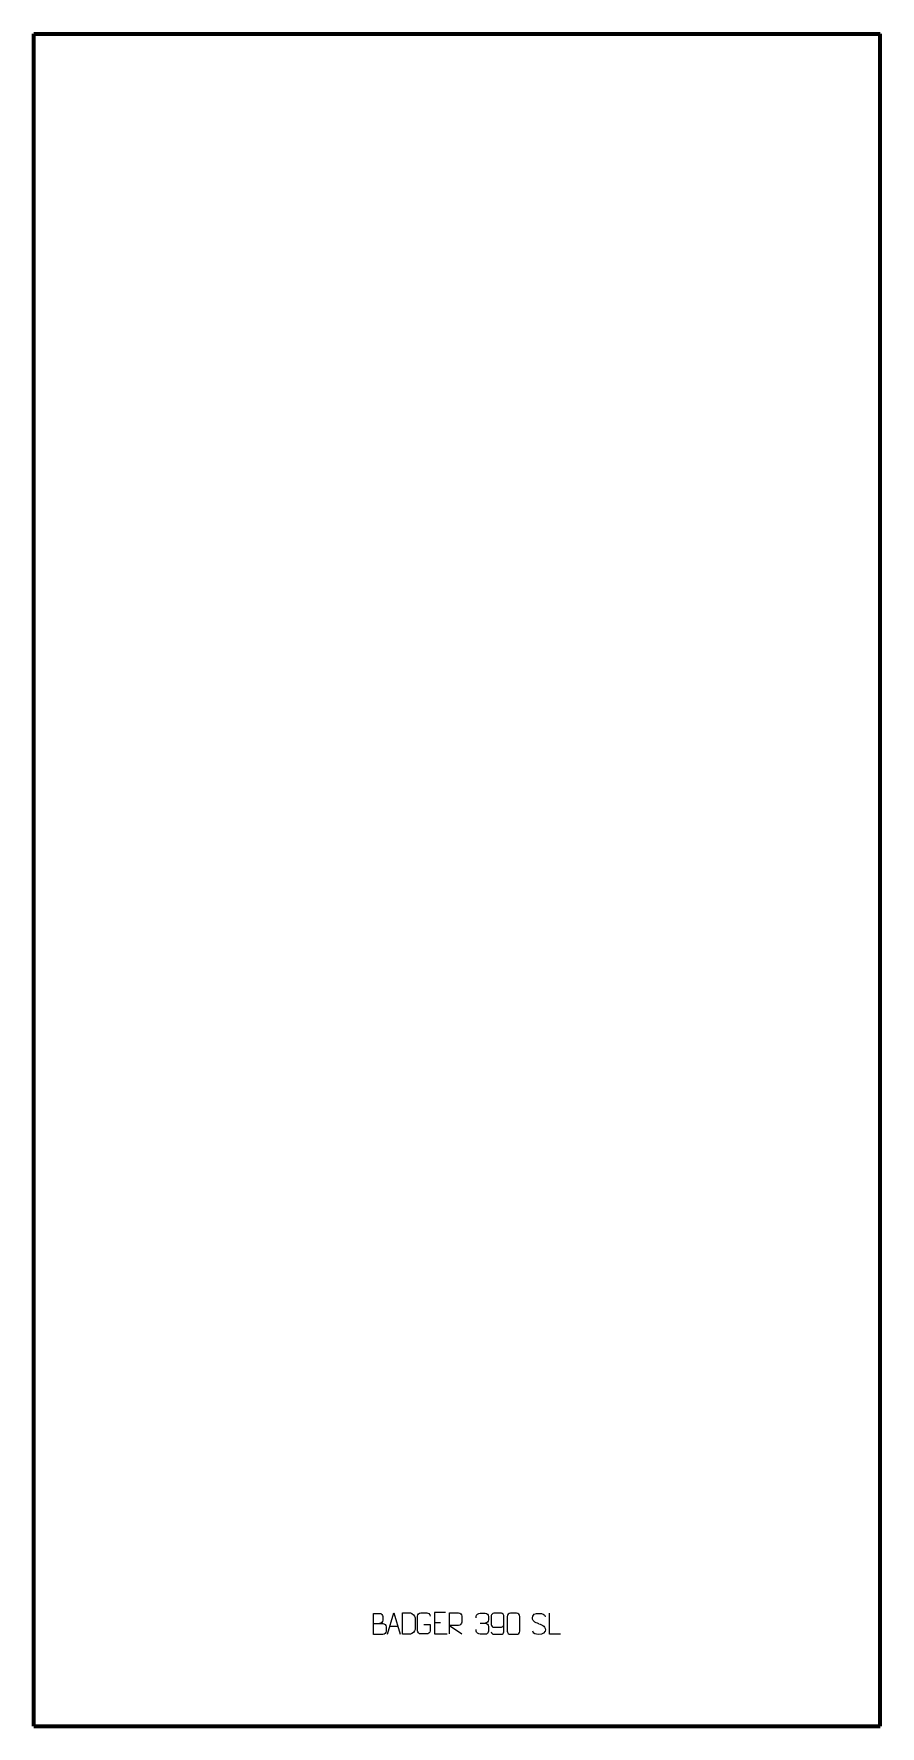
# Model space of a CAD drawing. Header units: millimetres. Extents: x -500 to 500, y -1000 to 1000.
import ezdxf

# ---------------------------------------------------------------- set-up
doc = ezdxf.new("R2010")
doc.units = ezdxf.units.MM
doc.header["$MEASUREMENT"] = 0
doc.layers.add('layer 1', color=7, linetype='Continuous')

msp = doc.modelspace()

# ---------------------------------------------------------------- linework, layer by layer
at = {"layer": 'layer 1', "color": 242, "lineweight": 106}
for points in [[(-499.9995, -999.9995), (-499.9995, -999.9995), (-499.9995, 999.9995), (-499.9995, 999.9995)], [(-499.9995, 999.9995), (-499.9995, 999.9995), (499.9995, 999.9995), (499.9995, 999.9995)], [(499.9995, -999.9995), (499.9995, -999.9995), (499.9995, 999.9995), (499.9995, 999.9995)], [(-499.9995, -999.9995), (-499.9995, -999.9995), (499.9995, -999.9995), (499.9995, -999.9995)]]:
    msp.add_open_spline(points, degree=3, dxfattribs=at)
at = {"layer": 'layer 1', "color": 250, "lineweight": 9}
for points, knots in [([(-98.5853, -878.6554), (-94.9467, -878.655), (-91.3596, -878.655), (-87.7202, -878.6554), (-87.7202, -878.6554), (-85.7448, -878.6727), (-83.8212, -880.4088), (-83.8212, -882.4584), (-83.8212, -882.4584), (-83.8216, -883.587), (-83.8216, -886.6364), (-83.8212, -887.7653), (-83.8212, -887.7653), (-83.8036, -889.6232), (-85.3457, -891.6371), (-87.6672, -891.6202), (-87.6672, -891.6202), (-91.307, -891.6198), (-94.9464, -891.6198), (-98.5853, -891.6202), (-98.5853, -891.6202), (-98.5853, -883.3019), (-98.5853, -874.9841), (-98.5853, -866.6666), (-98.5853, -866.6666), (-96.2116, -866.6666), (-93.8375, -866.6666), (-91.4633, -866.6666), (-91.4633, -866.6666), (-89.7825, -866.649), (-87.6857, -868.5595), (-87.668, -870.5219), (-87.668, -870.5219), (-87.6684, -872.588), (-87.6684, -872.734), (-87.668, -874.8005), (-87.668, -874.8005), (-87.6507, -876.8666), (-89.5052, -878.6727), (-91.5152, -878.6554)], [0, 0, 0, 0, 0.090909091, 0.090909091, 0.090909091, 0.090909091, 0.181818182, 0.181818182, 0.181818182, 0.181818182, 0.272727273, 0.272727273, 0.272727273, 0.272727273, 0.363636364, 0.363636364, 0.363636364, 0.363636364, 0.454545455, 0.454545455, 0.454545455, 0.454545455, 0.545454545, 0.545454545, 0.545454545, 0.545454545, 0.636363636, 0.636363636, 0.636363636, 0.636363636, 0.727272727, 0.727272727, 0.727272727, 0.727272727, 0.818181818, 0.818181818, 0.818181818, 0.818181818, 1, 1, 1, 1]), ([(-82.2007, -891.1321), (-82.2007, -891.1321), (-74.8297, -866.1786), (-74.8297, -866.1786), (-74.8297, -866.1786), (-74.8297, -866.1786), (-67.2598, -891.1321), (-67.2598, -891.1321)], [0, 0, 0, 0, 0.333333333, 0.333333333, 0.333333333, 0.333333333, 1, 1, 1, 1]), ([(-64.437, -891.104), (-62.1052, -891.1036), (-57.155, -891.1276), (-54.8235, -891.1279), (-54.8235, -891.1279), (-52.8985, -891.2333), (-49.5799, -887.6917), (-49.5911, -885.6744), (-49.5911, -885.6744), (-49.5915, -879.9043), (-49.5915, -877.7346), (-49.5911, -871.9653), (-49.5911, -871.9653), (-49.5954, -869.8272), (-52.9699, -866.1671), (-55.1223, -866.1806), (-55.1223, -866.1806), (-57.448, -866.1806), (-62.1723, -866.1806), (-64.4984, -866.1806), (-64.4984, -866.1806), (-64.498, -871.9275), (-64.4367, -885.3567), (-64.437, -891.104)], [0, 0, 0, 0, 0.142857143, 0.142857143, 0.142857143, 0.142857143, 0.285714286, 0.285714286, 0.285714286, 0.285714286, 0.428571429, 0.428571429, 0.428571429, 0.428571429, 0.571428571, 0.571428571, 0.571428571, 0.571428571, 0.714285714, 0.714285714, 0.714285714, 0.714285714, 1, 1, 1, 1]), ([(-39.0397, -879.9903), (-39.0397, -879.9903), (-31.8716, -879.9903), (-31.8716, -879.9903), (-31.8716, -879.9903), (-31.8716, -879.9903), (-31.8716, -887.1584), (-31.8716, -887.1584), (-31.8716, -887.1584), (-32.0113, -889.4818), (-33.6885, -890.9614), (-35.8363, -890.9722), (-35.8363, -890.9722), (-38.1681, -890.9718), (-40.5001, -890.9718), (-42.8316, -890.9722), (-42.8316, -890.9722), (-44.7565, -891.0776), (-46.7287, -889.1931), (-46.7175, -887.1758), (-46.7175, -887.1758), (-46.7171, -881.4057), (-46.7171, -875.636), (-46.7175, -869.8667), (-46.7175, -869.8667), (-46.7133, -867.7286), (-44.9665, -866.0094), (-42.8142, -866.0228), (-42.8142, -866.0228), (-40.4885, -866.0228), (-38.1624, -866.0228), (-35.8363, -866.0228), (-35.8363, -866.0228), (-33.8896, -865.9874), (-31.8982, -867.4789), (-31.8716, -869.9166)], [0, 0, 0, 0, 0.1, 0.1, 0.1, 0.1, 0.2, 0.2, 0.2, 0.2, 0.3, 0.3, 0.3, 0.3, 0.4, 0.4, 0.4, 0.4, 0.5, 0.5, 0.5, 0.5, 0.6, 0.6, 0.6, 0.6, 0.7, 0.7, 0.7, 0.7, 0.8, 0.8, 0.8, 0.8, 1, 1, 1, 1]), ([(-13.7678, -865.7757), (-13.7678, -865.7757), (-26.6417, -865.7757), (-26.6417, -865.7757), (-26.6417, -865.7757), (-26.6417, -865.7757), (-26.6417, -890.7293), (-26.6417, -890.7293), (-26.6417, -890.7293), (-26.6417, -890.7293), (-11.7759, -890.7293), (-11.7759, -890.7293)], [0, 0, 0, 0, 0.25, 0.25, 0.25, 0.25, 0.5, 0.5, 0.5, 0.5, 1, 1, 1, 1]), ([(-8.8959, -890.9748), (-8.8959, -890.9748), (-8.8959, -866.0213), (-8.8959, -866.0213), (-8.8959, -866.0213), (-5.3011, -866.0213), (-1.7056, -866.0213), (1.8896, -866.0213), (1.8896, -866.0213), (4.2149, -866.059), (5.7722, -867.549), (5.7681, -869.9154), (5.7681, -869.9154), (5.7677, -871.9509), (5.7677, -875.0103), (5.7681, -877.0463), (5.7681, -877.0463), (5.7616, -878.9218), (3.9493, -880.8636), (1.9398, -880.8827), (1.9398, -880.8827), (1.9398, -880.8827), (-8.8959, -880.8827), (-8.8959, -880.8827), (-8.8959, -880.8827), (-8.8959, -880.8827), (5.7588, -890.9748), (5.7588, -890.9748)], [0, 0, 0, 0, 0.125, 0.125, 0.125, 0.125, 0.25, 0.25, 0.25, 0.25, 0.375, 0.375, 0.375, 0.375, 0.5, 0.5, 0.5, 0.5, 0.625, 0.625, 0.625, 0.625, 0.75, 0.75, 0.75, 0.75, 1, 1, 1, 1]), ([(22.565, -872.1702), (22.565, -872.1702), (22.565, -870.313), (22.565, -870.313), (22.565, -870.313), (22.5507, -868.5711), (25.2152, -866.453), (27.2743, -866.4757), (27.2743, -866.4757), (29.3384, -866.4757), (31.4024, -866.4757), (33.4661, -866.4757), (33.4661, -866.4757), (35.6606, -866.4669), (37.2589, -868.3137), (37.3033, -870.2258), (37.3033, -870.2258), (37.3029, -871.6609), (37.3029, -873.096), (37.3033, -874.5315), (37.3033, -874.5315), (37.2547, -876.185), (35.6521, -878.415), (33.4538, -878.405), (33.4538, -878.405), (35.6575, -878.4162), (37.2655, -880.2194), (37.3195, -882.2789), (37.3195, -882.2789), (37.3191, -884.0636), (37.3191, -885.8483), (37.3195, -887.6334), (37.3195, -887.6334), (37.3296, -889.6948), (35.2747, -891.4579), (33.4538, -891.4498), (33.4538, -891.4498), (31.3885, -891.4495), (29.3233, -891.4495), (27.2577, -891.4498), (27.2577, -891.4498), (25.0891, -891.4383), (22.5581, -889.0381), (22.5395, -887.5763), (22.5395, -887.5763), (22.5395, -887.5763), (22.5395, -885.6677), (22.5395, -885.6677)], [0, 0, 0, 0, 0.076923077, 0.076923077, 0.076923077, 0.076923077, 0.153846154, 0.153846154, 0.153846154, 0.153846154, 0.230769231, 0.230769231, 0.230769231, 0.230769231, 0.307692308, 0.307692308, 0.307692308, 0.307692308, 0.384615385, 0.384615385, 0.384615385, 0.384615385, 0.461538462, 0.461538462, 0.461538462, 0.461538462, 0.538461538, 0.538461538, 0.538461538, 0.538461538, 0.615384615, 0.615384615, 0.615384615, 0.615384615, 0.692307692, 0.692307692, 0.692307692, 0.692307692, 0.769230769, 0.769230769, 0.769230769, 0.769230769, 0.846153846, 0.846153846, 0.846153846, 0.846153846, 1, 1, 1, 1]), ([(40.5477, -888.4915), (40.5718, -889.831), (41.928, -891.4843), (43.4999, -891.4499), (43.4999, -891.4499), (46.4847, -891.4496), (49.4699, -891.4496), (52.4553, -891.4499), (52.4553, -891.4499), (53.6744, -891.4649), (55.4026, -890.0273), (55.4076, -888.4915), (55.4076, -888.4915), (55.4073, -882.1311), (55.4073, -875.7703), (55.4076, -869.4095), (55.4076, -869.4095), (55.4029, -868.2466), (53.6744, -866.4755), (52.4553, -866.4511), (52.4553, -866.4511), (49.4699, -866.4514), (46.4847, -866.4514), (43.4999, -866.4511), (43.4999, -866.4511), (42.2218, -866.4949), (40.5521, -868.1094), (40.5477, -869.4095), (40.5477, -869.4095), (40.5477, -872.9929), (40.5477, -876.5759), (40.5477, -880.1587), (40.5477, -880.1587), (40.5862, -881.6369), (42.1689, -883.0698), (43.4999, -883.0677), (43.4999, -883.0677), (46.4847, -883.068), (49.4699, -883.068), (52.4553, -883.0677), (52.4553, -883.0677), (53.7848, -883.0727), (55.4278, -881.5655), (55.3861, -880.1369)], [0, 0, 0, 0, 0.083333333, 0.083333333, 0.083333333, 0.083333333, 0.166666667, 0.166666667, 0.166666667, 0.166666667, 0.25, 0.25, 0.25, 0.25, 0.333333333, 0.333333333, 0.333333333, 0.333333333, 0.416666667, 0.416666667, 0.416666667, 0.416666667, 0.5, 0.5, 0.5, 0.5, 0.583333333, 0.583333333, 0.583333333, 0.583333333, 0.666666667, 0.666666667, 0.666666667, 0.666666667, 0.75, 0.75, 0.75, 0.75, 0.833333333, 0.833333333, 0.833333333, 0.833333333, 1, 1, 1, 1]), ([(63.1723, -866.4515), (65.5571, -866.4515), (67.9423, -866.4515), (70.3275, -866.4515), (70.3275, -866.4515), (72.3237, -866.4159), (74.3657, -867.9102), (74.393, -870.3523), (74.393, -870.3523), (74.3926, -876.1097), (74.3926, -881.8675), (74.393, -887.6257), (74.393, -887.6257), (74.2497, -889.9533), (72.5299, -891.4356), (70.3275, -891.4464), (70.3275, -891.4464), (67.9364, -891.446), (65.5452, -891.446), (63.1544, -891.4464), (63.1544, -891.4464), (61.1805, -891.552), (59.1582, -889.6641), (59.1697, -887.6431), (59.1697, -887.6431), (59.1701, -881.8625), (59.1701, -876.0822), (59.1697, -870.3024), (59.1697, -870.3024), (59.1741, -868.1604), (60.9651, -866.4379), (63.1723, -866.4515)], [0, 0, 0, 0, 0.111111111, 0.111111111, 0.111111111, 0.111111111, 0.222222222, 0.222222222, 0.222222222, 0.222222222, 0.333333333, 0.333333333, 0.333333333, 0.333333333, 0.444444444, 0.444444444, 0.444444444, 0.444444444, 0.555555556, 0.555555556, 0.555555556, 0.555555556, 0.666666667, 0.666666667, 0.666666667, 0.666666667, 0.777777778, 0.777777778, 0.777777778, 0.777777778, 1, 1, 1, 1]), ([(96.7813, -878.9508), (92.533, -877.4804), (87.6249, -875.6846), (89.63, -870.1643), (89.63, -870.1643), (91.1335, -866.0244), (96.3471, -866.4129), (99.9507, -867.014), (99.9507, -867.014), (102.8113, -867.4912), (103.676, -868.7044), (103.9866, -870.7885)], [0, 0, 0, 0, 0.25, 0.25, 0.25, 0.25, 0.5, 0.5, 0.5, 0.5, 1, 1, 1, 1]), ([(96.7813, -878.9509), (100.7999, -880.5976), (105.8294, -882.4859), (103.9954, -887.8462), (103.9954, -887.8462), (102.5356, -892.1126), (97.6248, -891.8559), (93.8987, -891.3012), (93.8987, -891.3012), (91.1487, -890.8914), (89.9278, -889.6779), (89.5498, -887.5657)], [0, 0, 0, 0, 0.25, 0.25, 0.25, 0.25, 0.5, 0.5, 0.5, 0.5, 1, 1, 1, 1]), ([(122.1191, -891.4495), (122.1191, -891.4495), (109.17, -891.4495), (109.17, -891.4495), (109.17, -891.4495), (109.17, -891.4495), (109.17, -866.4959), (109.17, -866.4959)], [0, 0, 0, 0, 0.333333333, 0.333333333, 0.333333333, 0.333333333, 1, 1, 1, 1])]:
    msp.add_open_spline(points, degree=3, knots=knots, dxfattribs=at)
for points in [[(-26.6417, -877.6554), (-26.6417, -877.6554), (-19.4736, -877.6554), (-19.4736, -877.6554)], [(27.2747, -878.4154), (27.2747, -878.4154), (33.4711, -878.4154), (33.4711, -878.4154)], [(-79.4781, -881.8827), (-79.4781, -881.8827), (-69.9824, -881.8827), (-69.9824, -881.8827)]]:
    msp.add_open_spline(points, degree=3, dxfattribs=at)

doc.saveas('drawing.dxf')
